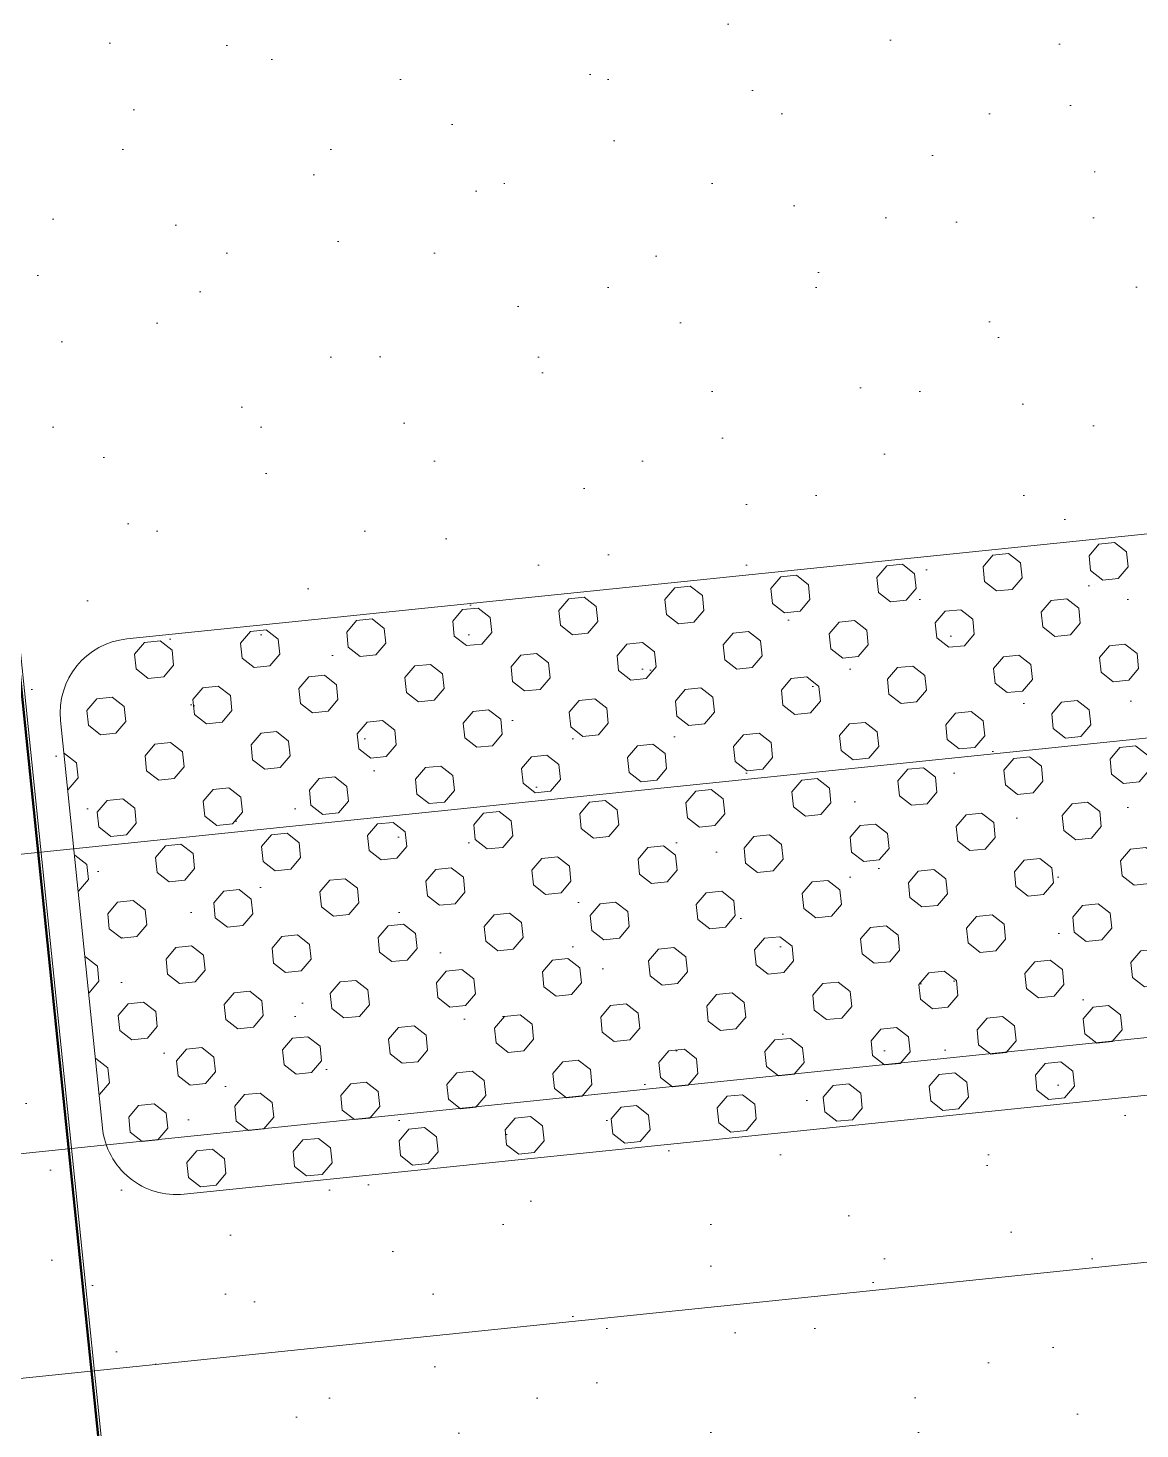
# Model space of a CAD drawing. Header units: metres. Extents: x 399 to 3028, y -427 to 863.
# Drawn here: x 763.22 to 763.817, y -307.443 to -306.691 of the extents above; entities that cross this region are included whole.
import ezdxf

# ---------------------------------------------------------------- set-up
doc = ezdxf.new("R2010")
doc.units = ezdxf.units.M
for name, color, linetype, lineweight in [('01-PLANCHER COLLABORANT', 250, 'Continuous', 9), ('01-Poutres 10x24_structure_Stylo_No__1', 250, 'Continuous', 9), ('02-Serrurerie GC_snd oeuvre_Stylo_No__1', 250, 'Continuous', 9), ('03-symbole handicapé_2D_Stylo_No__1', 250, 'Continuous', 9), ('03-symbole handicapé_2D_Stylo_No__2', 8, 'Continuous', 9), ('06-SHAB pièces 50_Stylo_No__102', 71, 'Continuous', 50), ('Plan De Charge - PH R_1_dwg', 8, 'Continuous', 9)]:
    doc.layers.add(name, color=color, linetype=linetype, lineweight=lineweight)

# ---------------------------------------------------------------- blocks, each defined once
blk = doc.blocks.new('Plan De Charge - PH R_1_dwg-779150-Plan De Charge - PH R_1 1_100')
at = {"layer": '01-PLANCHER COLLABORANT'}
h = blk.add_hatch(dxfattribs=at)
h.set_pattern_fill('FP_64', color=28, style=0, pattern_type=2)
h.set_pattern_definition([(45, (-84.054, 39.455), (-0.055861436, 0.055861436), [0, -0.053, 0, -0.079]), (110, (-83.879, 39.455), (0.074235717, 0.027019591), [0, -0.038, 0, -0.066])])
h.paths.add_polyline_path([(412.0598, -307.57826), (413.25491, -307.45559), (413.11119, -306.06299), (411.91623, -306.18622), (412.05846, -307.56528)])
at = {"layer": '01-Poutres 10x24_structure_Stylo_No__1', "flags": 128}
for points in [[(411.52304, -307.19128), (411.53945, -307.35044), (414.88073, -307.00585), (414.86432, -306.8467)], [(411.55176, -307.46981), (411.56818, -307.62897), (414.90946, -307.28438), (414.89304, -307.12523)]]:
    blk.add_lwpolyline(points, close=True, dxfattribs=at)
at = {"layer": '02-Serrurerie GC_snd oeuvre_Stylo_No__1', "flags": 128}
blk.add_lwpolyline([(411.99304, -306.24867), (413.11837, -306.13262), (413.11119, -306.06299), (411.91623, -306.18622), (412.0597, -307.57827), (412.12933, -307.5711)], close=True, dxfattribs=at)
at = {"layer": '03-symbole handicapé_2D_Stylo_No__1'}
for p, q in [((412.13042, -307.01876), (413.08536, -306.92041)), ((412.11726, -307.28149), (412.09472, -307.06264)), ((413.1161, -307.21883), (412.16115, -307.31718))]:
    blk.add_line(p, q, dxfattribs=at)
for centre, start, end in [((412.13451, -307.05855), 95.88003, 185.88003), ((412.15705, -307.27739), 185.88003, 275.88003)]:
    blk.add_arc(centre, 0.04, start, end, dxfattribs=at)
at = {"layer": '03-symbole handicapé_2D_Stylo_No__2', "flags": 128}
for points in [[(412.65498, -306.98715), (412.64849, -306.9821), (412.64767, -306.9741), (412.65299, -306.96783), (412.66134, -306.96697), (412.66782, -306.97202), (412.66865, -306.98002), (412.66333, -306.98629), (412.65498, -306.98715)], [(412.59796, -306.99302), (412.59147, -306.98797), (412.59065, -306.97997), (412.59597, -306.9737), (412.60432, -306.97284), (412.61081, -306.97789), (412.61163, -306.98589), (412.60631, -306.99216), (412.59796, -306.99302)], [(412.54095, -306.99889), (412.53446, -306.99384), (412.53363, -306.98584), (412.53896, -306.97957), (412.54731, -306.97871), (412.55379, -306.98376), (412.55462, -306.99177), (412.5493, -306.99803), (412.54095, -306.99889)], [(412.48393, -307.00476), (412.47744, -306.99971), (412.47662, -306.99171), (412.48194, -306.98544), (412.49029, -306.98458), (412.49678, -306.98964), (412.4976, -306.99764), (412.49228, -307.0039), (412.48393, -307.00476)], [(412.3699, -307.01651), (412.36341, -307.01146), (412.36259, -307.00345), (412.36791, -306.99719), (412.37626, -306.99633), (412.38274, -307.00138), (412.38357, -307.00938), (412.37825, -307.01565), (412.3699, -307.01651)], [(412.42691, -307.01064), (412.42043, -307.00559), (412.4196, -306.99758), (412.42492, -306.99132), (412.43327, -306.99046), (412.43976, -306.99551), (412.44058, -307.00351), (412.43526, -307.00978), (412.42691, -307.01064)], [(412.62928, -307.0174), (412.6228, -307.01235), (412.62197, -307.00435), (412.62729, -306.99809), (412.63564, -306.99723), (412.64213, -307.00228), (412.64295, -307.01028), (412.63763, -307.01655), (412.62928, -307.0174)], [(412.31288, -307.02238), (412.30639, -307.01733), (412.30557, -307.00933), (412.31089, -307.00306), (412.31924, -307.0022), (412.32573, -307.00725), (412.32655, -307.01525), (412.32123, -307.02152), (412.31288, -307.02238)], [(412.57227, -307.02328), (412.56578, -307.01823), (412.56496, -307.01022), (412.57028, -307.00396), (412.57863, -307.0031), (412.58511, -307.00815), (412.58594, -307.01615), (412.58062, -307.02242), (412.57227, -307.02328)], [(412.25587, -307.02825), (412.24938, -307.0232), (412.24855, -307.0152), (412.25388, -307.00893), (412.26223, -307.00807), (412.26871, -307.01312), (412.26954, -307.02112), (412.26422, -307.02739), (412.25587, -307.02825)], [(412.51525, -307.02915), (412.50876, -307.0241), (412.50794, -307.0161), (412.51326, -307.00983), (412.52161, -307.00897), (412.5281, -307.01402), (412.52892, -307.02202), (412.5236, -307.02829), (412.51525, -307.02915)], [(412.14183, -307.04), (412.13535, -307.03494), (412.13452, -307.02694), (412.13984, -307.02068), (412.14819, -307.01982), (412.15468, -307.02487), (412.15551, -307.03287), (412.15018, -307.03914), (412.14183, -307.04)], [(412.19885, -307.03412), (412.2072, -307.03326), (412.21252, -307.027), (412.2117, -307.01899), (412.20521, -307.01394), (412.19686, -307.0148), (412.19154, -307.02107), (412.19236, -307.02907), (412.19885, -307.03412)], [(412.45824, -307.03502), (412.45175, -307.02997), (412.45092, -307.02197), (412.45625, -307.0157), (412.4646, -307.01484), (412.47108, -307.01989), (412.47191, -307.02789), (412.46659, -307.03416), (412.45824, -307.03502)], [(412.3442, -307.04676), (412.33772, -307.04171), (412.33689, -307.03371), (412.34221, -307.02745), (412.35056, -307.02659), (412.35705, -307.03164), (412.35787, -307.03964), (412.35255, -307.0459), (412.3442, -307.04676)], [(412.40122, -307.04089), (412.39473, -307.03584), (412.39391, -307.02784), (412.39923, -307.02157), (412.40758, -307.02071), (412.41407, -307.02576), (412.41489, -307.03377), (412.40957, -307.04003), (412.40122, -307.04089)], [(412.60359, -307.04766), (412.5971, -307.04261), (412.59628, -307.03461), (412.6016, -307.02834), (412.60995, -307.02748), (412.61644, -307.03253), (412.61726, -307.04054), (412.61194, -307.0468), (412.60359, -307.04766)], [(412.6606, -307.04179), (412.65412, -307.03674), (412.65329, -307.02874), (412.65861, -307.02247), (412.66696, -307.02161), (412.67345, -307.02666), (412.67428, -307.03466), (412.66895, -307.04093), (412.6606, -307.04179)], [(412.28719, -307.05264), (412.2807, -307.04759), (412.27988, -307.03958), (412.2852, -307.03332), (412.29355, -307.03246), (412.30003, -307.03751), (412.30086, -307.04551), (412.29554, -307.05178), (412.28719, -307.05264)], [(412.54657, -307.05353), (412.54009, -307.04848), (412.53926, -307.04048), (412.54458, -307.03422), (412.55293, -307.03336), (412.55942, -307.03841), (412.56024, -307.04641), (412.55492, -307.05267), (412.54657, -307.05353)], [(412.23017, -307.05851), (412.22368, -307.05346), (412.22286, -307.04546), (412.22818, -307.03919), (412.23653, -307.03833), (412.24302, -307.04338), (412.24384, -307.05138), (412.23852, -307.05765), (412.23017, -307.05851)], [(412.48956, -307.05941), (412.48307, -307.05436), (412.48225, -307.04635), (412.48757, -307.04009), (412.49592, -307.03923), (412.5024, -307.04428), (412.50323, -307.05228), (412.49791, -307.05855), (412.48956, -307.05941)], [(412.11614, -307.07025), (412.12449, -307.06939), (412.12981, -307.06313), (412.12899, -307.05512), (412.1225, -307.05007), (412.11415, -307.05093), (412.10883, -307.0572), (412.10965, -307.0652), (412.11614, -307.07025)], [(412.17316, -307.06438), (412.16667, -307.05933), (412.16584, -307.05133), (412.17117, -307.04506), (412.17952, -307.0442), (412.186, -307.04925), (412.18683, -307.05725), (412.18151, -307.06352), (412.17316, -307.06438)], [(412.43254, -307.06528), (412.42605, -307.06023), (412.42523, -307.05223), (412.43055, -307.04596), (412.4389, -307.0451), (412.44539, -307.05015), (412.44621, -307.05815), (412.44089, -307.06442), (412.43254, -307.06528)], [(412.31851, -307.07702), (412.32686, -307.07616), (412.33218, -307.0699), (412.33136, -307.06189), (412.32487, -307.05684), (412.31652, -307.0577), (412.3112, -307.06397), (412.31202, -307.07197), (412.31851, -307.07702)], [(412.37553, -307.07115), (412.36904, -307.0661), (412.36821, -307.0581), (412.37354, -307.05183), (412.38189, -307.05097), (412.38837, -307.05602), (412.3892, -307.06402), (412.38387, -307.07029), (412.37553, -307.07115)], [(412.57789, -307.07792), (412.57141, -307.07287), (412.57058, -307.06487), (412.5759, -307.0586), (412.58425, -307.05774), (412.59074, -307.06279), (412.59157, -307.07079), (412.58624, -307.07706), (412.57789, -307.07792)], [(412.63491, -307.07205), (412.62842, -307.067), (412.6276, -307.05899), (412.63292, -307.05273), (412.64127, -307.05187), (412.64776, -307.05692), (412.64858, -307.06492), (412.64326, -307.07119), (412.63491, -307.07205)], [(412.26149, -307.08289), (412.25501, -307.07784), (412.25418, -307.06984), (412.2595, -307.06357), (412.26785, -307.06271), (412.27434, -307.06777), (412.27516, -307.07577), (412.26984, -307.08203), (412.26149, -307.08289)], [(412.52088, -307.08379), (412.51439, -307.07874), (412.51357, -307.07074), (412.51889, -307.06447), (412.52724, -307.06361), (412.53373, -307.06866), (412.53455, -307.07666), (412.52923, -307.08293), (412.52088, -307.08379)], [(412.20448, -307.08877), (412.19799, -307.08372), (412.19717, -307.07571), (412.20249, -307.06945), (412.21084, -307.06859), (412.21732, -307.07364), (412.21815, -307.08164), (412.21283, -307.08791), (412.20448, -307.08877)], [(412.46386, -307.08966), (412.45738, -307.08461), (412.45655, -307.07661), (412.46187, -307.07034), (412.47022, -307.06948), (412.47671, -307.07453), (412.47753, -307.08254), (412.47221, -307.0888), (412.46386, -307.08966)], [(412.09854, -307.09968), (412.0988, -307.09965), (412.10412, -307.09338), (412.10329, -307.08538), (412.09681, -307.08033), (412.09655, -307.08036)], [(412.14746, -307.09464), (412.14097, -307.08959), (412.14015, -307.08159), (412.14547, -307.07532), (412.15382, -307.07446), (412.16031, -307.07951), (412.16113, -307.08751), (412.15581, -307.09378), (412.14746, -307.09464)], [(412.40685, -307.09554), (412.40036, -307.09048), (412.39954, -307.08248), (412.40486, -307.07622), (412.41321, -307.07536), (412.41969, -307.08041), (412.42052, -307.08841), (412.4152, -307.09468), (412.40685, -307.09554)], [(412.66623, -307.09643), (412.65974, -307.09138), (412.65892, -307.08338), (412.66424, -307.07711), (412.67259, -307.07625), (412.67908, -307.0813), (412.6799, -307.08931), (412.67458, -307.09557), (412.66623, -307.09643)], [(412.29282, -307.10728), (412.28633, -307.10223), (412.2855, -307.09423), (412.29083, -307.08796), (412.29918, -307.0871), (412.30566, -307.09215), (412.30649, -307.10015), (412.30116, -307.10642), (412.29282, -307.10728)], [(412.34983, -307.10141), (412.35818, -307.10055), (412.3635, -307.09428), (412.36268, -307.08628), (412.35619, -307.08123), (412.34784, -307.08209), (412.34252, -307.08835), (412.34334, -307.09636), (412.34983, -307.10141)], [(412.60922, -307.1023), (412.60273, -307.09725), (412.60191, -307.08925), (412.60723, -307.08299), (412.61558, -307.08213), (412.62206, -307.08718), (412.62289, -307.09518), (412.61757, -307.10144), (412.60922, -307.1023)], [(412.2358, -307.11315), (412.22931, -307.1081), (412.22849, -307.1001), (412.23381, -307.09383), (412.24216, -307.09297), (412.24865, -307.09802), (412.24947, -307.10602), (412.24415, -307.11229), (412.2358, -307.11315)], [(412.49518, -307.11405), (412.4887, -307.109), (412.48787, -307.101), (412.49319, -307.09473), (412.50154, -307.09387), (412.50803, -307.09892), (412.50886, -307.10692), (412.50353, -307.11319), (412.49518, -307.11405)], [(412.5522, -307.10818), (412.54571, -307.10313), (412.54489, -307.09512), (412.55021, -307.08886), (412.55856, -307.088), (412.56505, -307.09305), (412.56587, -307.10105), (412.56055, -307.10732), (412.5522, -307.10818)], [(412.17878, -307.11902), (412.1723, -307.11397), (412.17147, -307.10597), (412.17679, -307.0997), (412.18514, -307.09884), (412.19163, -307.10389), (412.19245, -307.1119), (412.18713, -307.11816), (412.17878, -307.11902)], [(412.43817, -307.11992), (412.43168, -307.11487), (412.43086, -307.10687), (412.43618, -307.1006), (412.44453, -307.09974), (412.45102, -307.10479), (412.45184, -307.11279), (412.44652, -307.11906), (412.43817, -307.11992)], [(412.12177, -307.12489), (412.11528, -307.11984), (412.11446, -307.11184), (412.11978, -307.10558), (412.12813, -307.10472), (412.13461, -307.10977), (412.13544, -307.11777), (412.13012, -307.12403), (412.12177, -307.12489)], [(412.38115, -307.12579), (412.37467, -307.12074), (412.37384, -307.11274), (412.37916, -307.10647), (412.38751, -307.10561), (412.394, -307.11066), (412.39482, -307.11867), (412.3895, -307.12493), (412.38115, -307.12579)], [(412.64054, -307.12669), (412.63405, -307.12164), (412.63323, -307.11364), (412.63855, -307.10737), (412.6469, -307.10651), (412.65338, -307.11156), (412.65421, -307.11956), (412.64889, -307.12583), (412.64054, -307.12669)], [(412.26712, -307.13754), (412.27547, -307.13668), (412.28079, -307.13041), (412.27997, -307.12241), (412.27348, -307.11736), (412.26513, -307.11822), (412.25981, -307.12448), (412.26063, -307.13249), (412.26712, -307.13754)], [(412.32414, -307.13166), (412.31765, -307.12661), (412.31683, -307.11861), (412.32215, -307.11235), (412.3305, -307.11149), (412.33698, -307.11654), (412.33781, -307.12454), (412.33249, -307.1308), (412.32414, -307.13166)], [(412.58352, -307.13256), (412.57703, -307.12751), (412.57621, -307.11951), (412.58153, -307.11324), (412.58988, -307.11238), (412.59637, -307.11743), (412.59719, -307.12544), (412.59187, -307.1317), (412.58352, -307.13256)], [(412.21011, -307.14341), (412.20362, -307.13836), (412.20279, -307.13036), (412.20812, -307.12409), (412.21647, -307.12323), (412.22295, -307.12828), (412.22378, -307.13628), (412.21845, -307.14255), (412.21011, -307.14341)], [(412.46949, -307.14431), (412.463, -307.13926), (412.46218, -307.13125), (412.4675, -307.12499), (412.47585, -307.12413), (412.48234, -307.12918), (412.48316, -307.13718), (412.47784, -307.14345), (412.46949, -307.14431)], [(412.52651, -307.13843), (412.52002, -307.13338), (412.51919, -307.12538), (412.52452, -307.11911), (412.53287, -307.11825), (412.53935, -307.1233), (412.54018, -307.13131), (412.53486, -307.13757), (412.52651, -307.13843)], [(412.15309, -307.14928), (412.1466, -307.14423), (412.14578, -307.13623), (412.1511, -307.12996), (412.15945, -307.1291), (412.16594, -307.13415), (412.16676, -307.14215), (412.16144, -307.14842), (412.15309, -307.14928)], [(412.41247, -307.15018), (412.40599, -307.14513), (412.40516, -307.13712), (412.41048, -307.13086), (412.41883, -307.13), (412.42532, -307.13505), (412.42615, -307.14305), (412.42082, -307.14932), (412.41247, -307.15018)], [(412.67186, -307.15107), (412.66537, -307.14602), (412.66455, -307.13802), (412.66987, -307.13176), (412.67822, -307.1309), (412.68471, -307.13595), (412.68553, -307.14395), (412.68021, -307.15021), (412.67186, -307.15107)], [(412.10417, -307.15432), (412.10442, -307.15429), (412.10974, -307.14803), (412.10892, -307.14002), (412.10243, -307.13497), (412.10218, -307.135)], [(412.35546, -307.15605), (412.36381, -307.15519), (412.36913, -307.14892), (412.36831, -307.14092), (412.36182, -307.13587), (412.35347, -307.13673), (412.34815, -307.143), (412.34897, -307.151), (412.35546, -307.15605)], [(412.61484, -307.15695), (412.60836, -307.1519), (412.60753, -307.14389), (412.61285, -307.13763), (412.6212, -307.13677), (412.62769, -307.14182), (412.62851, -307.14982), (412.62319, -307.15609), (412.61484, -307.15695)], [(412.24143, -307.16779), (412.23494, -307.16274), (412.23412, -307.15474), (412.23944, -307.14847), (412.24779, -307.14761), (412.25427, -307.15266), (412.2551, -307.16067), (412.24978, -307.16693), (412.24143, -307.16779)], [(412.29844, -307.16192), (412.29196, -307.15687), (412.29113, -307.14887), (412.29645, -307.1426), (412.3048, -307.14174), (412.31129, -307.14679), (412.31211, -307.15479), (412.30679, -307.16106), (412.29844, -307.16192)], [(412.55783, -307.16282), (412.55134, -307.15777), (412.55052, -307.14977), (412.55584, -307.1435), (412.56419, -307.14264), (412.57067, -307.14769), (412.5715, -307.15569), (412.56618, -307.16196), (412.55783, -307.16282)], [(412.18441, -307.17367), (412.17792, -307.16861), (412.1771, -307.16061), (412.18242, -307.15435), (412.19077, -307.15349), (412.19726, -307.15854), (412.19808, -307.16654), (412.19276, -307.17281), (412.18441, -307.17367)], [(412.4438, -307.17456), (412.43731, -307.16951), (412.43648, -307.16151), (412.44181, -307.15524), (412.45016, -307.15438), (412.45664, -307.15943), (412.45747, -307.16744), (412.45215, -307.1737), (412.4438, -307.17456)], [(412.50081, -307.16869), (412.49432, -307.16364), (412.4935, -307.15564), (412.49882, -307.14937), (412.50717, -307.14851), (412.51366, -307.15356), (412.51448, -307.16156), (412.50916, -307.16783), (412.50081, -307.16869)], [(412.1274, -307.17954), (412.12091, -307.17449), (412.12008, -307.16648), (412.12541, -307.16022), (412.13376, -307.15936), (412.14024, -307.16441), (412.14107, -307.17241), (412.13574, -307.17868), (412.1274, -307.17954)], [(412.38678, -307.18043), (412.38029, -307.17538), (412.37947, -307.16738), (412.38479, -307.16112), (412.39314, -307.16026), (412.39963, -307.16531), (412.40045, -307.17331), (412.39513, -307.17957), (412.38678, -307.18043)], [(412.64617, -307.18133), (412.63968, -307.17628), (412.63885, -307.16828), (412.64418, -307.16201), (412.65253, -307.16115), (412.65901, -307.1662), (412.65984, -307.17421), (412.65452, -307.18047), (412.64617, -307.18133)], [(412.32976, -307.18631), (412.32328, -307.18126), (412.32245, -307.17325), (412.32777, -307.16699), (412.33612, -307.16613), (412.34261, -307.17118), (412.34344, -307.17918), (412.33811, -307.18545), (412.32976, -307.18631)], [(412.58915, -307.1872), (412.5975, -307.18634), (412.60282, -307.18008), (412.602, -307.17208), (412.59551, -307.16702), (412.58716, -307.16788), (412.58184, -307.17415), (412.58266, -307.18215), (412.58915, -307.1872)], [(412.21573, -307.19805), (412.20925, -307.193), (412.20842, -307.185), (412.21374, -307.17873), (412.22209, -307.17787), (412.22858, -307.18292), (412.2294, -307.19092), (412.22408, -307.19719), (412.21573, -307.19805)], [(412.27275, -307.19218), (412.2811, -307.19132), (412.28642, -307.18505), (412.2856, -307.17705), (412.27911, -307.172), (412.27076, -307.17286), (412.26544, -307.17913), (412.26626, -307.18713), (412.27275, -307.19218)], [(412.53213, -307.19308), (412.52565, -307.18803), (412.52482, -307.18002), (412.53014, -307.17376), (412.53849, -307.1729), (412.54498, -307.17795), (412.5458, -307.18595), (412.54048, -307.19222), (412.53213, -307.19308)], [(412.15872, -307.20392), (412.15223, -307.19887), (412.15141, -307.19087), (412.15673, -307.1846), (412.16508, -307.18374), (412.17156, -307.18879), (412.17239, -307.1968), (412.16707, -307.20306), (412.15872, -307.20392)], [(412.4181, -307.20482), (412.41161, -307.19977), (412.41079, -307.19177), (412.41611, -307.1855), (412.42446, -307.18464), (412.43095, -307.18969), (412.43177, -307.19769), (412.42645, -307.20396), (412.4181, -307.20482)], [(412.47512, -307.19895), (412.46863, -307.1939), (412.46781, -307.1859), (412.47313, -307.17963), (412.48148, -307.17877), (412.48796, -307.18382), (412.48879, -307.19182), (412.48347, -307.19809), (412.47512, -307.19895)], [(412.67749, -307.20572), (412.671, -307.20067), (412.67018, -307.19266), (412.6755, -307.1864), (412.68385, -307.18554), (412.69033, -307.19059), (412.69116, -307.19859), (412.68584, -307.20486), (412.67749, -307.20572)], [(412.1078, -307.18964), (412.10806, -307.18962), (412.11455, -307.19467), (412.11537, -307.20267), (412.11005, -307.20893), (412.10979, -307.20896)], [(412.36109, -307.21069), (412.3546, -307.20564), (412.35377, -307.19764), (412.3591, -307.19137), (412.36745, -307.19051), (412.37393, -307.19556), (412.37476, -307.20357), (412.36944, -307.20983), (412.36109, -307.21069)], [(412.62047, -307.21159), (412.61398, -307.20654), (412.61316, -307.19854), (412.61848, -307.19227), (412.62683, -307.19141), (412.63332, -307.19646), (412.63414, -307.20446), (412.62882, -307.21073), (412.62047, -307.21159)], [(412.30407, -307.21656), (412.29758, -307.21151), (412.29676, -307.20351), (412.30208, -307.19724), (412.31043, -307.19638), (412.31692, -307.20143), (412.31774, -307.20944), (412.31242, -307.2157), (412.30407, -307.21656)], [(412.56346, -307.21746), (412.55697, -307.21241), (412.55614, -307.20441), (412.56147, -307.19814), (412.56982, -307.19728), (412.5763, -307.20233), (412.57713, -307.21033), (412.5718, -307.2166), (412.56346, -307.21746)], [(412.19004, -307.22831), (412.19839, -307.22745), (412.20371, -307.22118), (412.20289, -307.21318), (412.1964, -307.20813), (412.18805, -307.20899), (412.18273, -307.21525), (412.18355, -307.22326), (412.19004, -307.22831)], [(412.24705, -307.22244), (412.24057, -307.21739), (412.23974, -307.20938), (412.24506, -307.20312), (412.25341, -307.20226), (412.2599, -307.20731), (412.26073, -307.21531), (412.2554, -307.22158), (412.24705, -307.22244)], [(412.50644, -307.22333), (412.49995, -307.21828), (412.49913, -307.21028), (412.50445, -307.20401), (412.5128, -307.20315), (412.51929, -307.2082), (412.52011, -307.21621), (412.51479, -307.22247), (412.50644, -307.22333)], [(412.13302, -307.23418), (412.12654, -307.22913), (412.12571, -307.22113), (412.13103, -307.21486), (412.13938, -307.214), (412.14587, -307.21905), (412.14669, -307.22705), (412.14137, -307.23332), (412.13302, -307.23418)], [(412.39241, -307.23508), (412.40076, -307.23422), (412.40608, -307.22795), (412.40525, -307.21995), (412.39877, -307.2149), (412.39042, -307.21576), (412.3851, -307.22202), (412.38592, -307.23003), (412.39241, -307.23508)], [(412.44942, -307.2292), (412.44294, -307.22415), (412.44211, -307.21615), (412.44743, -307.20989), (412.45578, -307.20903), (412.46227, -307.21408), (412.46309, -307.22208), (412.45777, -307.22834), (412.44942, -307.2292)], [(412.65179, -307.23597), (412.64531, -307.23092), (412.64448, -307.22292), (412.6498, -307.21666), (412.65815, -307.2158), (412.66464, -307.22085), (412.66546, -307.22885), (412.66014, -307.23511), (412.65179, -307.23597)], [(412.33539, -307.24095), (412.3289, -307.2359), (412.32808, -307.2279), (412.3334, -307.22163), (412.34175, -307.22077), (412.34824, -307.22582), (412.34906, -307.23382), (412.34374, -307.24009), (412.33539, -307.24095)], [(412.59478, -307.24185), (412.58829, -307.2368), (412.58747, -307.22879), (412.59279, -307.22253), (412.60114, -307.22167), (412.60762, -307.22672), (412.60845, -307.23472), (412.60313, -307.24099), (412.59478, -307.24185)], [(412.27838, -307.24682), (412.27189, -307.24177), (412.27106, -307.23377), (412.27639, -307.2275), (412.28474, -307.22664), (412.29122, -307.23169), (412.29205, -307.23969), (412.28673, -307.24596), (412.27838, -307.24682)], [(412.53776, -307.24772), (412.53127, -307.24267), (412.53045, -307.23467), (412.53577, -307.2284), (412.54412, -307.22754), (412.55061, -307.23259), (412.55143, -307.24059), (412.54611, -307.24686), (412.53776, -307.24772)], [(412.16434, -307.25856), (412.17269, -307.2577), (412.17802, -307.25144), (412.17719, -307.24344), (412.1707, -307.23839), (412.16235, -307.23925), (412.15703, -307.24551), (412.15786, -307.25351), (412.16434, -307.25856)], [(412.22136, -307.25269), (412.21487, -307.24764), (412.21405, -307.23964), (412.21937, -307.23337), (412.22772, -307.23251), (412.23421, -307.23756), (412.23503, -307.24557), (412.22971, -307.25183), (412.22136, -307.25269)], [(412.48075, -307.25359), (412.47426, -307.24854), (412.47343, -307.24054), (412.47876, -307.23427), (412.48711, -307.23341), (412.49359, -307.23846), (412.49442, -307.24646), (412.48909, -307.25273), (412.48075, -307.25359)], [(412.11542, -307.2636), (412.11568, -307.26358), (412.121, -307.25731), (412.12018, -307.24931), (412.11369, -307.24426), (412.11343, -307.24428)], [(412.36671, -307.26533), (412.36023, -307.26028), (412.3594, -307.25228), (412.36472, -307.24601), (412.37307, -307.24516), (412.37956, -307.25021), (412.38038, -307.25821), (412.37506, -307.26447), (412.36671, -307.26533)], [(412.42373, -307.25946), (412.41724, -307.25441), (412.41642, -307.24641), (412.42174, -307.24014), (412.43009, -307.23928), (412.43658, -307.24433), (412.4374, -307.25234), (412.43208, -307.2586), (412.42373, -307.25946)], [(412.3097, -307.27121), (412.30321, -307.26616), (412.30239, -307.25815), (412.30771, -307.25189), (412.31606, -307.25103), (412.32254, -307.25608), (412.32337, -307.26408), (412.31805, -307.27035), (412.3097, -307.27121)], [(412.56908, -307.2721), (412.57743, -307.27124), (412.58275, -307.26498), (412.58193, -307.25697), (412.57544, -307.25192), (412.56709, -307.25278), (412.56177, -307.25905), (412.5626, -307.26705), (412.56908, -307.2721)], [(412.6261, -307.26623), (412.63445, -307.26537), (412.63977, -307.25911), (412.63895, -307.2511), (412.63246, -307.24605), (412.62411, -307.24691), (412.61879, -307.25318), (412.61961, -307.26118), (412.6261, -307.26623)], [(412.25268, -307.27708), (412.24619, -307.27203), (412.24537, -307.26403), (412.25069, -307.25776), (412.25904, -307.2569), (412.26553, -307.26195), (412.26635, -307.26995), (412.26103, -307.27622), (412.25268, -307.27708)], [(412.51207, -307.27798), (412.50558, -307.27292), (412.50476, -307.26492), (412.51008, -307.25866), (412.51843, -307.2578), (412.52491, -307.26285), (412.52574, -307.27085), (412.52042, -307.27712), (412.51207, -307.27798)], [(412.19567, -307.28295), (412.18918, -307.2779), (412.18835, -307.2699), (412.19368, -307.26363), (412.20203, -307.26277), (412.20851, -307.26782), (412.20934, -307.27582), (412.20402, -307.28209), (412.19567, -307.28295)], [(412.45505, -307.28385), (412.44856, -307.2788), (412.44774, -307.27079), (412.45306, -307.26453), (412.46141, -307.26367), (412.4679, -307.26872), (412.46872, -307.27672), (412.4634, -307.28299), (412.45505, -307.28385)], [(412.13865, -307.28882), (412.147, -307.28796), (412.15232, -307.2817), (412.1515, -307.27369), (412.14501, -307.26864), (412.13666, -307.2695), (412.13134, -307.27577), (412.13216, -307.28377), (412.13865, -307.28882)], [(412.34102, -307.29559), (412.33453, -307.29054), (412.33371, -307.28254), (412.33903, -307.27627), (412.34738, -307.27541), (412.35387, -307.28046), (412.35469, -307.28846), (412.34937, -307.29473), (412.34102, -307.29559)], [(412.39804, -307.28972), (412.39155, -307.28467), (412.39072, -307.27667), (412.39605, -307.2704), (412.4044, -307.26954), (412.41088, -307.27459), (412.41171, -307.28259), (412.40638, -307.28886), (412.39804, -307.28972)], [(412.284, -307.30146), (412.29235, -307.3006), (412.29767, -307.29434), (412.29685, -307.28633), (412.29036, -307.28128), (412.28201, -307.28214), (412.27669, -307.28841), (412.27752, -307.29641), (412.284, -307.30146)], [(412.22699, -307.30733), (412.2205, -307.30228), (412.21968, -307.29428), (412.225, -307.28802), (412.23335, -307.28716), (412.23983, -307.29221), (412.24066, -307.30021), (412.23534, -307.30648), (412.22699, -307.30733)], [(412.16997, -307.31321), (412.17832, -307.31235), (412.18364, -307.30608), (412.18282, -307.29808), (412.17633, -307.29303), (412.16798, -307.29389), (412.16266, -307.30015), (412.16348, -307.30816), (412.16997, -307.31321)]]:
    blk.add_lwpolyline(points, dxfattribs=at)
at = {"layer": '06-SHAB pièces 50_Stylo_No__102', "flags": 128}
for points in [[(395.52391, -298.02525), (412.10778, -296.31663), (412.84135, -303.43668), (412.866, -303.43414), (413.14893, -306.18018), (412.44406, -306.25281), (412.44406, -306.25279), (411.99666, -306.29889), (412.12955, -307.58871), (413.29149, -307.469), (413.75242, -311.94271)], [(395.52391, -298.02525), (412.10778, -296.31663), (412.84353, -303.4578), (412.89727, -303.45226), (413.17802, -306.17719), (413.12428, -306.18272), (413.1248, -306.18781), (411.99719, -306.30399), (412.13125, -307.60519), (413.328, -307.48189), (413.78737, -311.94055), (412.52836, -312.07027), (412.66398, -313.38658), (413.92435, -313.25672), (414.38859, -317.76263), (413.19184, -317.88593), (413.32506, -319.17893), (414.45131, -319.0629), (414.52219, -319.0556), (414.80227, -321.77406), (414.73139, -321.78136), (415.46481, -328.8999), (398.88094, -330.60852)]]:
    blk.add_lwpolyline(points, dxfattribs=at)

msp = doc.modelspace()

# ---------------------------------------------------------------- block references
at = {"layer": 'Plan De Charge - PH R_1_dwg', "color": 10, "lineweight": 35}
msp.add_blockref('Plan De Charge - PH R_1_dwg-779150-Plan De Charge - PH R_1 1_100', (351.14246, 0), dxfattribs=at)

doc.saveas('drawing.dxf')
